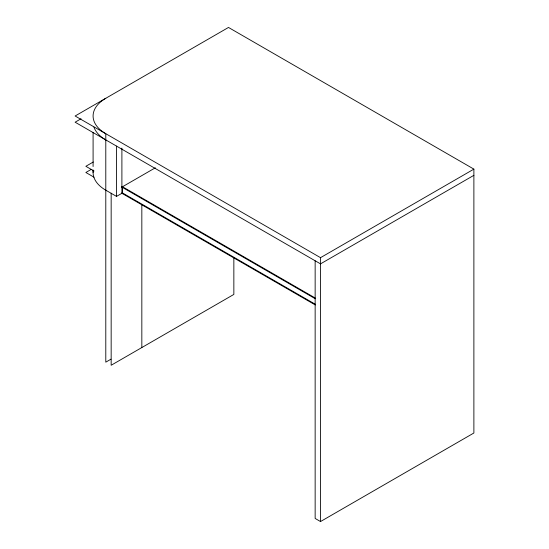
<?xml version="1.0" encoding="UTF-8"?>
<svg xmlns="http://www.w3.org/2000/svg" width="549" height="549" viewBox="0 0 549 549"><rect width="100%" height="100%" fill="white"/><g stroke="black" fill="none" stroke-linecap="round" stroke-linejoin="round"><path stroke-width="0.82" d="M81.046 118.776L75.117 122.194L320.513 263.87L473.883 175.323M93.282 162.003L85.857 166.292L94.023 171.007M91.052 169.49L85.857 172.489L94.023 177.21M121.899 187.099L155.326 167.802M93.22 170.526A43.378 25.048 0 0 0 105.792 190.201L116.525 196.398L122.509 192.946L315.195 304.194M110.967 359.176L105.792 362.162L105.792 133.709A43.378 25.048 0 0 1 105.792 98.292M473.883 169.126L228.487 27.45L75.117 115.997L320.513 257.673L473.883 169.126L473.883 433.003L320.513 521.55L315.147 518.448L315.147 260.775M315.195 297.997L122.509 186.749L122.509 192.946M121.501 186.873L315.311 298.773M121.501 193.07L315.311 304.969M320.513 257.673L320.513 521.55M233.853 257.611L233.853 294.422L111.159 365.263L111.159 193.193M141.834 204.489L141.834 347.551M121.899 148.093L121.899 193.303M116.525 146.103L116.525 196.398M93.09 132.426L93.09 166.525M93.09 169.936L93.09 172.489M105.792 139.906A43.378 25.048 0 0 1 93.92 127.08"/></g></svg>
